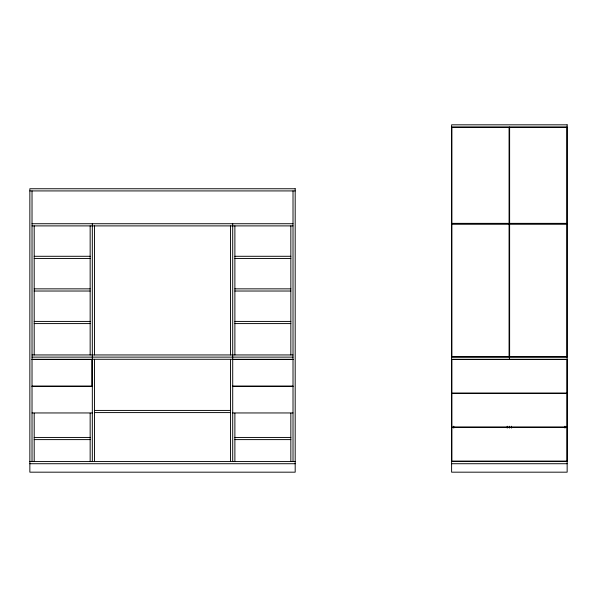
<?xml version="1.0" encoding="UTF-8"?>
<svg xmlns="http://www.w3.org/2000/svg" width="597" height="597" viewBox="0 0 597 597"><rect width="100%" height="100%" fill="white"/><g stroke="black" fill="none" stroke-linecap="round" stroke-linejoin="round"><path stroke-width="0.9" d="M451.608 126.997L567.15 126.997M29.85 190.921L295.187 190.921M32.022 223.726L293.015 223.726M451.608 223.726L567.15 223.726M32.022 225.897L293.015 225.897M34.193 256.285L90.154 256.285M234.882 256.285L290.843 256.285M34.193 258.456L90.154 258.456M234.882 258.456L290.843 258.456M34.193 288.851L90.154 288.851M234.882 288.851L290.843 288.851M34.193 291.023L90.154 291.023M234.882 291.023L290.843 291.023M34.193 321.417L90.154 321.417M234.882 321.417L290.843 321.417M34.193 323.589L90.154 323.589M234.882 323.589L290.843 323.589M32.022 354.946L293.015 354.946M32.022 357.118L293.015 357.118M451.608 357.118L567.15 357.118M32.022 359.282L293.015 359.282M451.608 359.282L567.15 359.282M32.022 359.528L91.841 359.528L91.841 386.058L32.022 386.058M232.711 359.528L293.015 359.528M232.711 386.058L293.015 386.058M32.022 386.423L92.326 386.423M232.711 386.423L293.015 386.423M94.498 410.423L230.539 410.423M94.498 412.594L230.539 412.594M32.022 412.952L92.326 412.952M232.711 412.952L293.015 412.952M34.193 437.437L90.154 437.437M234.882 437.437L290.843 437.437M34.193 439.608L90.154 439.608M234.882 439.608L290.843 439.608M29.85 461.563L295.187 461.563M451.608 461.563L567.15 461.563M29.85 463.727L295.187 463.727M451.608 463.727L567.15 463.727M564.978 426.228L564.978 428.086M511.547 426.228L511.547 428.086M509.383 126.997L509.383 359.282M509.383 426.228L509.383 428.086M507.211 426.228L507.211 428.086M453.78 426.228L453.78 428.086M293.015 190.921L293.015 461.563M290.843 225.897L290.843 354.946M290.843 413.214L290.843 461.563M234.882 225.897L234.882 354.946M234.882 413.214L234.882 461.563M232.711 223.726L232.711 461.563M230.539 225.897L230.539 354.946M230.539 359.282L230.539 461.563M94.498 225.897L94.498 354.946M94.498 359.282L94.498 461.563M92.326 223.726L92.326 461.563M90.154 225.897L90.154 354.946M90.154 413.214L90.154 461.563M34.193 225.897L34.193 354.946M34.193 413.214L34.193 461.563M32.022 190.921L32.022 461.563M567.15 124.825L451.608 124.825L451.608 472.175L567.15 472.175L567.15 124.825M509.137 127.362L451.847 127.362L451.847 223.36L509.137 223.36L509.137 127.362M566.911 127.362L509.622 127.362L509.622 223.36L566.911 223.36L566.911 127.362M295.187 188.749L29.85 188.749L29.85 472.175L295.187 472.175L295.187 188.749M509.137 224.084L451.847 224.084L451.847 356.752L509.137 356.752L509.137 224.084M566.911 224.084L509.622 224.084L509.622 356.752L566.911 356.752L566.911 224.084M567.031 359.528L451.847 359.528L451.847 393.057L567.031 393.057L567.031 359.528M567.031 393.416L451.847 393.416L451.847 426.945L567.031 426.945L567.031 393.416M567.031 427.549L451.847 427.549L451.847 461.078L567.031 461.078L567.031 427.549"/></g></svg>
